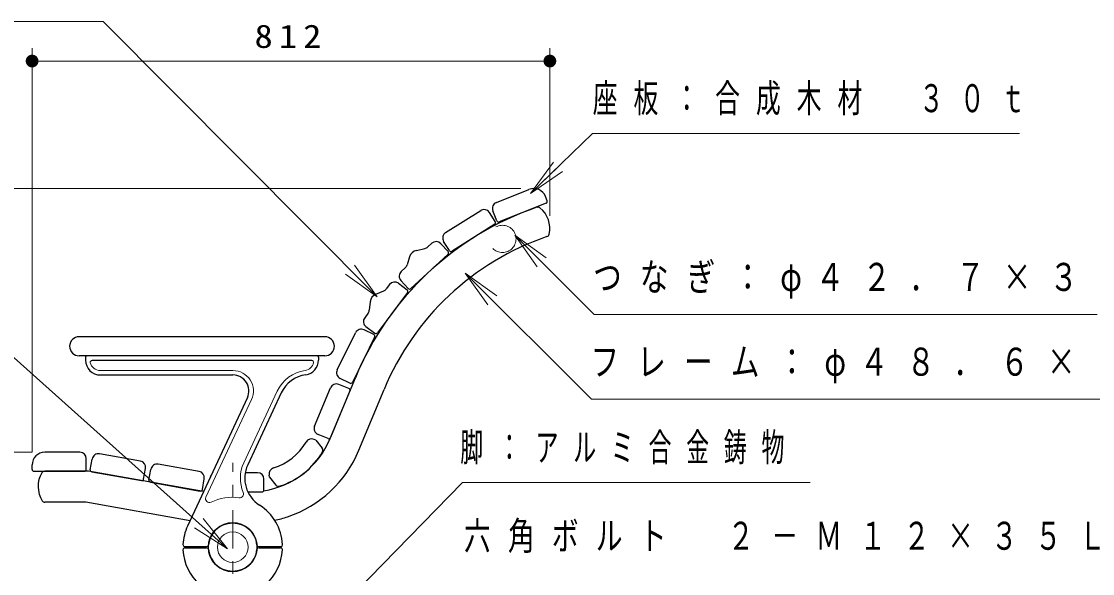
# Model space of a CAD drawing. Units: millimetres on the paper, scale 1:20. Extents: x -365 to 0, y -26 to 257.
# Drawn here: x -150.5 to -66.5, y 108.5 to 151.8 of the extents above; entities that cross this region are included whole.
import ezdxf

# ---------------------------------------------------------------- set-up
doc = ezdxf.new("R2010")
doc.units = ezdxf.units.MM
doc.linetypes.add('USER1', pattern=[4.5, 2.5, -2])
doc.linetypes.add('USER2', pattern=[6, 3, -1, 1, -1])
doc.layers.add('LY_1', color=7, linetype='Continuous', lineweight=25)
doc.styles.add('ＭＳ ゴシック', font='')
doc.styles.get('ＭＳ ゴシック').set_extended_font_data('MS Gothic')

# ---------------------------------------------------------------- blocks, each defined once
blk = doc.blocks.new('filled_dot')
at = {"color": 0, "linetype": 'Continuous', "lineweight": -2, "const_width": 1.25}
blk.add_lwpolyline([(-0.625, 0, 1), (0.625, 0, 1)], format="xyb", close=True, dxfattribs=at)

msp = doc.modelspace()

# ---------------------------------------------------------------- linework, layer by layer
at = {"layer": 'LY_1', "lineweight": 13}
for p, q in [((-149.66, 117.983), (-149.66, 149.65)), ((-109.074, 136.516), (-109.074, 149.65)), ((-149.66, 148.65), (-109.074, 148.65)), ((-110.589, 138.273), (-108.777, 140.715)), ((-110.589, 138.273), (-108.43, 140.356)), ((-108.083, 139.996), (-110.589, 138.273)), ((-111.343, 138.65), (-170.135, 138.65)), ((-110.064, 132.519), (-111.832, 134.993)), ((-111.832, 134.993), (-109.357, 133.226)), ((-111.832, 134.993), (-109.71, 132.873)), ((-122.617, 130.159), (-125.087, 131.933)), ((-122.617, 130.159), (-124.733, 132.286)), ((-124.378, 132.638), (-122.617, 130.159)), ((-113.941, 129.542), (-115.708, 132.017)), ((-115.708, 132.017), (-113.234, 130.249)), ((-115.708, 132.017), (-113.587, 129.896)), ((-144.319, 124.385), (-133.914, 124.385)), ((-130.443, 122.776), (-133.07, 117.141)), ((-132.464, 122.109), (-136.034, 114.452)), ((-149.66, 117.983), (-161.208, 117.983)), ((-136.254, 112.783), (-134.352, 110.41)), ((-134.352, 110.41), (-136.921, 112.038)), ((-134.352, 110.41), (-136.588, 112.411))]:
    msp.add_line(p, q, dxfattribs=at)
at = {"layer": 'LY_1'}
for p, q in [((-113.268, 137.559), (-110.714, 138.579)), ((-109.284, 137.696), (-109.414, 138.021)), ((-117.244, 135.198), (-114.495, 136.933)), ((-113.231, 136.12), (-113.547, 136.909)), ((-109.368, 137.501), (-113.037, 136.036)), ((-113.352, 136.059), (-113.806, 136.777)), ((-113.399, 135.852), (-116.739, 133.743)), ((-118.335, 134.358), (-118.645, 134.072)), ((-116.946, 133.79), (-117.4, 134.509)), ((-119.526, 133.804), (-118.874, 133.951)), ((-117.629, 134.33), (-117.051, 133.706)), ((-120.076, 133.295), (-120.272, 132.663)), ((-117.06, 133.494), (-119.963, 130.816)), ((-120.411, 132.443), (-120.724, 132.155)), ((-121.643, 131.128), (-121.896, 130.789)), ((-120.943, 131.229), (-120.262, 130.72)), ((-120.752, 131.448), (-120.172, 130.82)), ((-122.713, 130.366), (-122.099, 130.63)), ((-120.231, 130.51), (-122.598, 127.348)), ((-123.161, 129.765), (-123.239, 129.107)), ((-123.335, 128.866), (-123.59, 128.526)), ((-123.489, 127.825), (-122.804, 127.314)), ((-126.719, 127.036), (-145.969, 127.036)), ((-125.745, 124.434), (-124.308, 127.349)), ((-122.808, 127), (-124.555, 123.456)), ((-122.877, 127.2), (-123.639, 127.576)), ((-126.719, 125.536), (-145.969, 125.536)), ((-145.469, 125.436), (-145.469, 125.186)), ((-144.951, 125.186), (-127.736, 125.186)), ((-127.219, 125.436), (-127.219, 125.186)), ((-144.319, 124.035), (-133.914, 124.035)), ((-126.29, 119.061), (-124.32, 123.819)), ((-124.755, 123.388), (-125.518, 123.764)), ((-130.125, 122.628), (-132.753, 116.993)), ((-127.514, 120.028), (-126.27, 123.03)), ((-124.75, 122.78), (-126.262, 119.13)), ((-124.831, 122.976), (-125.617, 123.301)), ((-124.045, 118.132), (-122.075, 122.889)), ((-132.781, 122.257), (-137.477, 112.187)), ((-126.458, 119.049), (-127.243, 119.374)), ((-145.91, 117.983), (-148.66, 117.983)), ((-141.174, 117.288), (-144.375, 117.852)), ((-149.66, 116.633), (-149.66, 116.983)), ((-145.41, 116.633), (-145.41, 117.483)), ((-145.102, 116.61), (-144.954, 117.447)), ((-136.57, 116.476), (-139.771, 117.04)), ((-149.51, 116.483), (-145.56, 116.483)), ((-145.248, 116.483), (-148.66, 116.483)), ((-136.216, 114.89), (-145.248, 116.483)), ((-144.98, 116.436), (-141.09, 115.75)), ((-140.916, 115.872), (-140.769, 116.709)), ((-140.498, 115.798), (-140.35, 116.635)), ((-136.312, 115.06), (-136.165, 115.897)), ((-131.984, 116.373), (-132.949, 116.373)), ((-131.484, 115.023), (-131.484, 115.873)), ((-140.376, 115.624), (-136.486, 114.938)), ((-132.75, 114.873), (-131.634, 114.873)), ((-132.75, 114.873), (-132.559, 114.873)), ((-145.461, 114.053), (-148.66, 114.053)), ((-137.279, 112.61), (-145.461, 114.053)), ((-137.702, 110.586), (-135.983, 110.586)), ((-131.887, 110.586), (-130.171, 110.586))]:
    msp.add_line(p, q, dxfattribs=at)
at = {"layer": 'LY_1', "color": 21}
for p, q in [((-127.41, 118.92), (-127.543, 118.981)), ((-127.41, 118.92), (-126.912, 118.294)), ((-131.049, 116.025), (-131.078, 116.169)), ((-131.049, 116.025), (-130.551, 115.4))]:
    msp.add_line(p, q, dxfattribs=at)
at = {"layer": 'LY_1', "linetype": 'USER2', "lineweight": 13}
msp.add_line((-133.935, 92.435), (-133.935, 117.141), dxfattribs=at)
at = {"layer": 'LY_1', "color": 110}
for p, q in [((-137.687, 110.485), (-135.983, 110.485)), ((-131.887, 110.485), (-130.183, 110.485))]:
    msp.add_line(p, q, dxfattribs=at)
at = {"layer": 'LY_1', "lineweight": 13}
for points in [[(-122.617, 130.159), (-144.096, 151.758), (-174.166, 151.758)], [(-110.589, 138.273), (-105.731, 142.958), (-72.272, 142.958)], [(-134.352, 110.41), (-169.062, 141.477), (-193.481, 141.477)], [(-111.832, 134.993), (-105.608, 128.774), (-66.18, 128.774)], [(-115.708, 132.017), (-105.823, 122.129), (-63.394, 122.129)], [(-130.477, 100.689), (-115.93, 115.601), (-88.682, 115.601)]]:
    msp.add_lwpolyline(points, dxfattribs=at)
at = {"layer": 'LY_1', "linetype": 'USER1', "lineweight": 13}
msp.add_circle((-112.793, 134.705), 1.067, dxfattribs=at)
at = {"layer": 'LY_1'}
msp.add_circle((-133.935, 110.535), 1.907, dxfattribs=at)
at = {"layer": 'LY_1', "color": 4, "lineweight": 13}
for radius in [1.9, 1.2]:
    msp.add_circle((-133.935, 110.535), radius, dxfattribs=at)
at = {"layer": 'LY_1'}
for centre, radius, start, end in [((-110.343, 137.65), 1, 21.7623, 111.7623), ((-102.41, 114.744), 23.715, 108.89632, 157.5), ((-114.228, 136.51), 0.5, 32.2623, 122.2623), ((-113.082, 137.095), 0.5, 111.7623, 201.7623), ((-110.009, 136.944), 0.25, 51.24417, 108.89632), ((-111.155, 135.516), 2.081, 347.62736, 51.24417), ((-109.424, 137.64), 0.15, 291.7623, 21.7623), ((-113.479, 135.978), 0.15, 302.2623, 32.2623), ((-113.092, 136.176), 0.15, 201.7623, 291.7623), ((-116.977, 134.776), 0.5, 122.2623, 212.2623), ((-102.41, 114.744), 21.285, 108.89632, 157.5), ((-117.996, 133.991), 0.5, 42.76135, 132.68606), ((-109.367, 135.124), 0.25, 284.72791, 347.62736), ((-119.36, 133.072), 0.75, 102.7615, 162.7615), ((-118.984, 134.439), 0.5, 282.7615, 312.68606), ((-117.161, 133.604), 0.15, 312.76139, 42.76115), ((-116.819, 133.87), 0.15, 212.2623, 302.2623), ((-120.385, 131.787), 0.5, 132.68606, 222.76135), ((-120.75, 132.811), 0.5, 312.68606, 342.7615), ((-121.242, 130.828), 0.5, 53.26135, 143.18606), ((-122.416, 129.677), 0.75, 113.2615, 173.2615), ((-122.296, 131.089), 0.5, 293.2615, 323.18606), ((-120.351, 130.6), 0.15, 323.26139, 53.26115), ((-120.061, 130.922), 0.15, 222.76117, 312.76134), ((-123.19, 128.226), 0.5, 143.18606, 233.26135), ((-123.735, 129.166), 0.5, 323.18606, 353.2615), ((-123.86, 127.128), 0.5, 63.7623, 153.7623), ((-145.969, 126.286), 0.75, 90, 180), ((-126.719, 126.286), 0.75, 0, 90), ((-122.943, 127.066), 0.15, 333.7623, 63.7623), ((-122.714, 127.434), 0.15, 233.26117, 323.26134), ((-145.969, 126.286), 0.75, 179.99999, 270), ((-126.719, 126.286), 0.75, 270, 0), ((-145.369, 125.436), 0.1, 90, 180), ((-144.319, 125.186), 1.15, 179.99999, 270), ((-128.369, 125.186), 1.15, 278.02121, 0.00001), ((-127.319, 125.436), 0.1, 360, 90), ((-125.297, 124.213), 0.5, 153.7623, 243.7623), ((-133.914, 122.785), 1.25, 335, 90), ((-127.86, 121.571), 2.5, 98.02121, 155), ((-124.689, 123.523), 0.15, 243.7623, 333.7623), ((-125.808, 122.839), 0.5, 67.5, 157.5), ((-124.889, 122.837), 0.15, 337.5, 67.5), ((-127.052, 119.836), 0.5, 157.5, 247.5), ((-132.559, 121.658), 6.785, 278.98203, 337.5), ((-126.4, 119.188), 0.15, 247.5, 337.5), ((-148.66, 116.983), 1, 90, 180), ((-145.91, 117.483), 0.5, 0, 90), ((-144.462, 117.36), 0.5, 80, 170), ((-132.559, 121.658), 9.215, 288.51261, 337.5), ((-141.261, 116.795), 0.5, 350, 80), ((-139.858, 116.548), 0.5, 80, 170), ((-130.487, 115.936), 2.5, 155, 237.44437), ((-149.51, 116.633), 0.15, 180, 270), ((-147.113, 115.283), 2.081, 148.73104, 212.34785), ((-148.678, 116.233), 0.25, 85.83159, 148.73104), ((-145.56, 116.633), 0.15, 270, 0), ((-144.954, 116.584), 0.15, 170, 260), ((-141.064, 115.898), 0.15, 260, 350), ((-136.657, 115.984), 0.5, 350, 80), ((-135.234, 115.873), 0.5, 136.77187, 173.22814), ((-131.984, 115.873), 0.5, 0, 90), ((-140.35, 115.772), 0.15, 170, 260), ((-136.46, 115.086), 0.15, 260, 350), ((-131.634, 115.023), 0.15, 270, 0), ((-148.66, 114.303), 0.25, 212.34785, 270), ((-133.935, 110.535), 3.908, 3.05112, 57.44436), ((-132.559, 121.658), 9.215, 281.98438, 288.51261), ((-133.935, 110.535), 3.908, 155, 176.94888), ((-133.935, 110.535), 1.907, 5.57859, 174.42138), ((-137.687, 110.735), 0.15, 176.94888, 270), ((-135.983, 110.735), 0.15, 270, 354.42174), ((-133.935, 110.535), 1.907, 185.57826, 354.42174), ((-131.887, 110.735), 0.15, 185.57826, 270), ((-130.171, 110.735), 0.15, 270, 355.90149)]:
    msp.add_arc(centre, radius, start, end, dxfattribs=at)
at = {"layer": 'LY_1', "lineweight": 13}
for centre, radius, start, end in [((-144.951, 125.036), 0.15, 90, 193.34237), ((-127.736, 125.036), 0.15, 346.65763, 90), ((-144.319, 125.186), 0.8, 193.34236, 270), ((-133.914, 122.785), 1.6, 335, 90), ((-127.86, 121.571), 2.85, 98.02121, 155), ((-128.369, 125.186), 0.8, 278.02122, 346.65764), ((-130.487, 115.936), 2.85, 155, 202.96385), ((-135.762, 114.326), 0.3, 155, 295.73386), ((-133.935, 110.535), 3.908, 82.52171, 115.73385), ((-133.388, 114.707), 0.3, 262.5217, 22.96384)]:
    msp.add_arc(centre, radius, start, end, dxfattribs=at)
at = {"layer": 'LY_1', "color": 21}
for centre, radius, start, end in [((-132.07, 121.044), 4.5, 287.23855, 329.76022), ((-127.75, 118.526), 0.5, 65.49936, 149.76022), ((-132.07, 121.044), 6, 287.34609, 329.6533), ((-127.108, 118.139), 0.25, 329.6533, 38.49938), ((-130.588, 116.268), 0.5, 107.23859, 191.49944), ((-130.356, 115.555), 0.25, 218.49938, 287.34609)]:
    msp.add_arc(centre, radius, start, end, dxfattribs=at)
at = {"layer": 'LY_1', "color": 110}
for centre, radius, start, end in [((-137.687, 110.335), 0.15, 90, 183.05112), ((-133.935, 110.535), 3.908, 183.05112, 228.56397), ((-135.983, 110.335), 0.15, 5.57826, 90), ((-131.887, 110.335), 0.15, 90, 174.42174), ((-133.935, 110.535), 3.908, 311.43603, 356.94888), ((-130.183, 110.335), 0.15, 356.94888, 90)]:
    msp.add_arc(centre, radius, start, end, dxfattribs=at)

# ---------------------------------------------------------------- block references
at = {"layer": 'LY_1', "lineweight": 13, "xscale": 0.4, "yscale": 0.4}
msp.add_blockref('filled_dot', (-149.66, 148.65), dxfattribs=at)
at = {"layer": 'LY_1', "lineweight": 13, "xscale": 0.4, "yscale": 0.4, "rotation": 180}
msp.add_blockref('filled_dot', (-109.074, 148.65), dxfattribs=at)

# ---------------------------------------------------------------- texts
at = {"layer": 'LY_1', "style": 'ＭＳ ゴシック'}
for s, insert, char_height, attachment_point in [('\\T1.33;\\W1.15;812', (-129.367, 149.65), 1.833, 8), ('\\T1.64;\\W0.65;座板：合成木材\u3000３０ｔ', (-105.715, 145.608), 2.199, 4), ('\\T1.63;\\W0.75;つなぎ：φ４２．７×３．５', (-105.687, 131.424), 2.199, 4), ('\\T1.63;\\W0.75;フレーム：φ４８．６×３．５', (-105.894, 124.779), 2.199, 4), ('\\T1.64;\\W0.6;脚：アルミ合金鋳物', (-116.098, 118.251), 2.199, 4), ('\\T1.64;\\W0.7;六角ボルト\u3000２－Ｍ１２×３５Ｌ\u3000ＳＵＳ', (-115.808, 111.3), 2.199, 4)]:
    msp.add_mtext(s, dxfattribs=dict(at, insert=insert, char_height=char_height, attachment_point=attachment_point))

doc.saveas('drawing.dxf')
